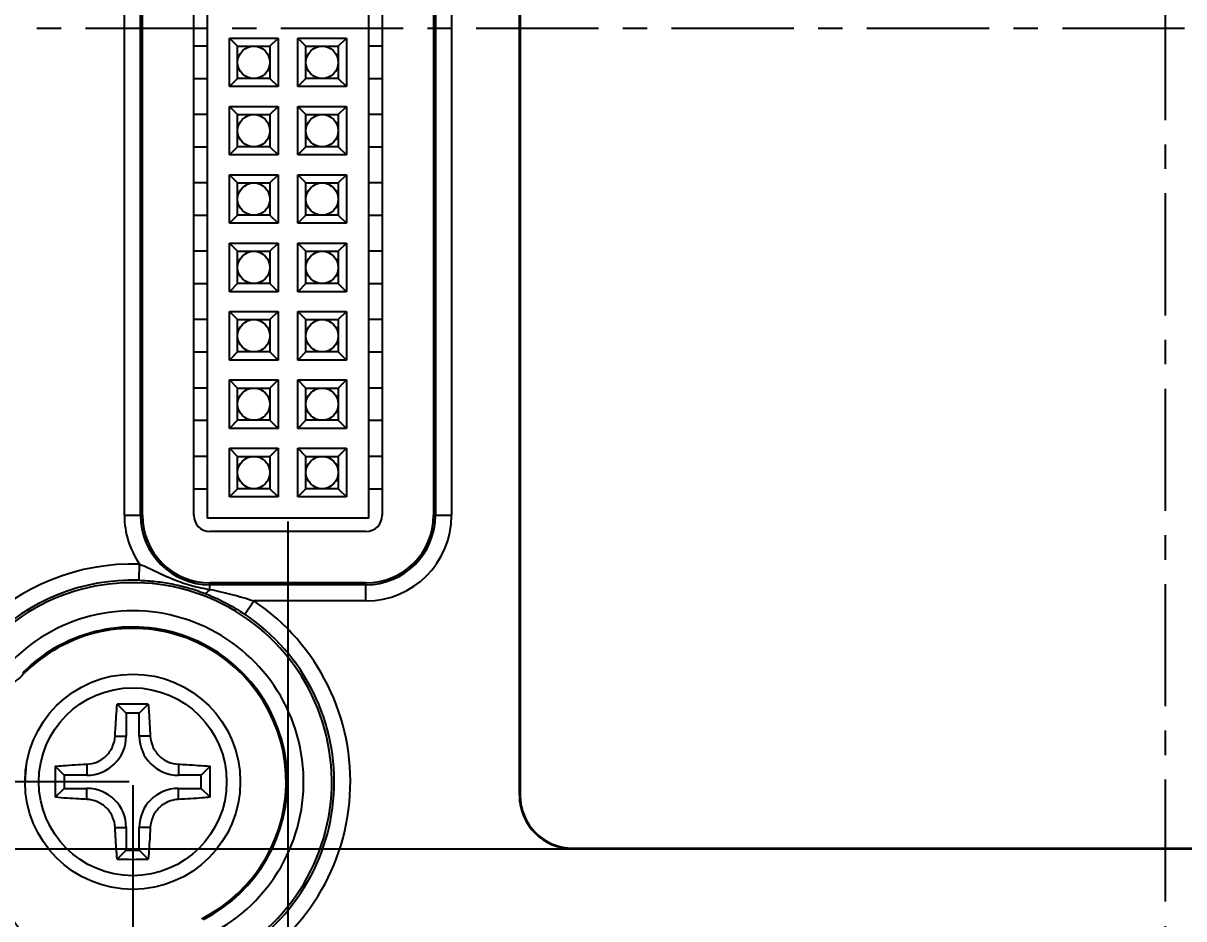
# Model space of a CAD drawing. Header units: millimetres. Extents: x -61 to 249, y -179 to 12.
# Drawn here: x 184.17 to 205.73, y -98.46 to -81.82 of the extents above; entities that cross this region are included whole.
import ezdxf

# ---------------------------------------------------------------- set-up
doc = ezdxf.new("R2010")
doc.units = ezdxf.units.MM
doc.header["$LTSCALE"] = 1.21
doc.header["$MEASUREMENT"] = 0
doc.header["$PDMODE"] = 3
doc.header["$PDSIZE"] = 0.3125
doc.linetypes.add('CENTER', pattern=[0.6, 0.375, -0.075, 0.075, -0.075])
doc.layers.get('0').update_dxf_attribs({"linetype": 'CONTINUOUS'})
doc.layers.get('DEFPOINTS').update_dxf_attribs({"linetype": 'CONTINUOUS'})
doc.layers.add('02___PRT_ALL_AXES', color=7, linetype='CONTINUOUS')
doc.layers.add('Dim', color=3, linetype='CONTINUOUS', lineweight=25)
doc.styles.get("Standard").update_dxf_attribs({"font": 'txt', "width": 0.8})
doc.dimstyles.get("Standard").update_dxf_attribs({"dimtxt": 0.15625, "dimasz": 0.1875, "dimexe": 0.125, "dimexo": 0.0625, "dimgap": 0.09, "dimtad": 0, "dimtih": 1, "dimtoh": 1, "dimzin": 4, "dimdsep": 46, "dimtxsty": 'STANDARD', "dimblk": '_FILLED', "dimblk1": '_FILLED', "dimblk2": '_FILLED', "dimcen": 0.09, "dimazin": 1, "dimtp": 0.01, "dimtm": 0.01, "dimtfac": 1, "dimtofl": 0, "dimtmove": 0, "dimatfit": 3, "dimldrblk": '_FILLED', "dimfxl": 1, "dimtolj": 1, "dimtzin": 4, "dimarcsym": 0})

# ---------------------------------------------------------------- blocks, each defined once
blk = doc.blocks.new('_FILLED')
at = {"color": 0, "linetype": 'ByBlock'}
blk.add_solid([(0, 0), (-1, 0.1667), (-1, -0.1667)], dxfattribs=at)
blk = doc.blocks.new('*D4')
at = {"layer": 'DEFPOINTS', "color": 0}
for p in [(186.2, -67.915), (165.364, -95.915), (186.2, -95.915)]:
    blk.add_point(p, dxfattribs=at)
at = {"layer": 'Dim', "color": 0, "lineweight": -2}
for p, q in [((186.137, -67.915), (165.239, -67.915)), ((165.364, -70.415), (165.364, -78.158)), ((165.364, -93.415), (165.364, -85.672)), ((186.137, -95.915), (165.239, -95.915))]:
    blk.add_line(p, q, dxfattribs=at)
at = {"layer": 'Dim', "color": 0, "lineweight": -2, "xscale": 2.5, "yscale": 2.5, "zscale": 2.5}
for p, rotation in [((165.364, -67.915), 90), ((165.364, -95.915), 270)]:
    blk.add_blockref('_FILLED', p, dxfattribs=dict(at, rotation=rotation))
at = {"layer": 'Dim', "color": 0, "insert": (165.364, -81.915), "char_height": 2.5, "attachment_point": 5, "rotation": 90, "line_spacing_factor": 2.5}
blk.add_mtext('\\A1;28.00', dxfattribs=at)
blk = doc.blocks.new('*D5')
at = {"color": 0, "linetype": 'ByBlock', "lineweight": -2}
for p, q in [((186.2, -95.978), (186.2, -118.553)), ((205.385, -114.403), (205.385, -118.553)), ((186.2, -118.428), (192.369, -118.428)), ((205.385, -118.428), (199.216, -118.428))]:
    blk.add_line(p, q, dxfattribs=at)
at = {"layer": 'DEFPOINTS', "color": 0, "linetype": 'ByBlock'}
for p in [(186.2, -95.915), (205.385, -114.341)]:
    blk.add_point(p, dxfattribs=at)
at = {"color": 0, "linetype": 'ByBlock', "lineweight": -2, "xscale": 2.5, "yscale": 2.5, "zscale": 2.5, "rotation": 180}
blk.add_blockref('_FILLED', (186.2, -118.428), dxfattribs=at)
at = {"color": 0, "linetype": 'ByBlock', "lineweight": -2, "xscale": 2.5, "yscale": 2.5, "zscale": 2.5}
blk.add_blockref('_FILLED', (205.385, -118.428), dxfattribs=at)
at = {"color": 0, "linetype": 'ByBlock', "lineweight": -2, "insert": (195.792, -118.428), "char_height": 2.5, "attachment_point": 5}
blk.add_mtext('\\A1;19.18', dxfattribs=at)
blk = doc.blocks.new('*D6')
at = {"color": 0, "linetype": 'ByBlock', "lineweight": -2}
for p, q in [((229.135, -81.978), (229.135, -118.553)), ((205.385, -114.403), (205.385, -118.553)), ((205.385, -118.428), (213.17, -118.428)), ((229.135, -118.428), (221.35, -118.428))]:
    blk.add_line(p, q, dxfattribs=at)
at = {"layer": 'DEFPOINTS', "color": 0, "linetype": 'ByBlock'}
for p in [(229.135, -81.915), (205.385, -114.341)]:
    blk.add_point(p, dxfattribs=at)
at = {"color": 0, "linetype": 'ByBlock', "lineweight": -2, "xscale": 2.5, "yscale": 2.5, "zscale": 2.5, "rotation": 180}
blk.add_blockref('_FILLED', (205.385, -118.428), dxfattribs=at)
at = {"color": 0, "linetype": 'ByBlock', "lineweight": -2, "xscale": 2.5, "yscale": 2.5, "zscale": 2.5}
blk.add_blockref('_FILLED', (229.135, -118.428), dxfattribs=at)
at = {"color": 0, "linetype": 'ByBlock', "lineweight": -2, "insert": (217.26, -118.428), "char_height": 2.5, "attachment_point": 5}
blk.add_mtext('\\A1;23.75', dxfattribs=at)
blk = doc.blocks.new('*D7')
at = {"layer": 'DEFPOINTS', "color": 0}
for p in [(194.385, -66.665), (159.731, -97.165), (194.385, -97.165)]:
    blk.add_point(p, dxfattribs=at)
at = {"layer": 'Dim', "color": 0, "lineweight": -2}
for p, q in [((194.322, -66.665), (159.606, -66.665)), ((159.731, -69.165), (159.731, -78.158)), ((159.731, -94.665), (159.731, -85.672)), ((194.322, -97.165), (159.606, -97.165))]:
    blk.add_line(p, q, dxfattribs=at)
at = {"layer": 'Dim', "color": 0, "lineweight": -2, "xscale": 2.5, "yscale": 2.5, "zscale": 2.5}
for p, rotation in [((159.731, -66.665), 90), ((159.731, -97.165), 270)]:
    blk.add_blockref('_FILLED', p, dxfattribs=dict(at, rotation=rotation))
at = {"layer": 'Dim', "color": 0, "insert": (159.731, -81.915), "char_height": 2.5, "attachment_point": 5, "rotation": 90, "line_spacing_factor": 2.5}
blk.add_mtext('\\A1;30.50', dxfattribs=at)
blk = doc.blocks.new('*D10')
at = {"layer": 'DEFPOINTS', "color": 0}
for p in [(170.892, -67.915), (186.2, -67.915), (174.434, -81.915)]:
    blk.add_point(p, dxfattribs=at)
at = {"layer": 'Dim', "color": 0, "lineweight": -2}
for p, q in [((186.137, -67.915), (170.767, -67.915)), ((170.892, -70.415), (170.892, -71.492)), ((170.892, -79.415), (170.892, -78.338)), ((174.371, -81.915), (170.767, -81.915))]:
    blk.add_line(p, q, dxfattribs=at)
at = {"layer": 'Dim', "color": 0, "lineweight": -2, "xscale": 2.5, "yscale": 2.5, "zscale": 2.5}
for p, rotation in [((170.892, -67.915), 90), ((170.892, -81.915), 270)]:
    blk.add_blockref('_FILLED', p, dxfattribs=dict(at, rotation=rotation))
at = {"layer": 'Dim', "color": 0, "insert": (170.892, -74.915), "char_height": 2.5, "attachment_point": 5, "rotation": 90}
blk.add_mtext('\\A1;14.00', dxfattribs=at)
blk = doc.blocks.new('*D12')
at = {"layer": 'DEFPOINTS', "color": 0}
for p in [(189.085, -91.015), (205.385, -114.341), (205.385, -114.341)]:
    blk.add_point(p, dxfattribs=at)
at = {"layer": 'Dim', "color": 0, "lineweight": -2}
for p, q in [((189.085, -91.078), (189.085, -114.466)), ((191.585, -114.341), (193.645, -114.341)), ((202.885, -114.341), (200.825, -114.341)), ((205.385, -114.403), (205.385, -114.466))]:
    blk.add_line(p, q, dxfattribs=at)
at = {"layer": 'Dim', "color": 0, "lineweight": -2, "xscale": 2.5, "yscale": 2.5, "zscale": 2.5, "rotation": 180}
blk.add_blockref('_FILLED', (189.085, -114.341), dxfattribs=at)
at = {"layer": 'Dim', "color": 0, "lineweight": -2, "xscale": 2.5, "yscale": 2.5, "zscale": 2.5}
blk.add_blockref('_FILLED', (205.385, -114.341), dxfattribs=at)
at = {"layer": 'Dim', "color": 0, "insert": (197.235, -114.341), "char_height": 2.5, "attachment_point": 5}
blk.add_mtext('\\A1;16.30', dxfattribs=at)

msp = doc.modelspace()

# ---------------------------------------------------------------- linework, layer by layer
at = {"color": 6, "linetype": 'CENTER', "ltscale": 5}
for p, q in [((205.385, -48.683), (205.385, -114.341)), ((174.434, -81.915), (249.018, -81.915))]:
    msp.add_line(p, q, dxfattribs=at)
at = {"color": 7, "linetype": 'Continuous'}
for p, q in [((193.385, -96.165), (193.385, -67.665)), ((193.401, -67.665), (193.401, -96.165)), ((186.045, -90.965), (186.045, -72.865)), ((186.345, -90.965), (186.345, -72.865)), ((186.38, -90.965), (186.38, -72.865)), ((187.335, -90.965), (187.335, -72.865)), ((187.585, -72.815), (187.585, -91.015)), ((190.585, -91.015), (190.585, -72.815)), ((190.835, -72.865), (190.835, -90.965)), ((191.789, -72.865), (191.789, -90.965)), ((191.825, -72.865), (191.825, -90.965)), ((192.125, -72.865), (192.125, -90.965)), ((188, -83), (188, -82.1)), ((188.15, -82.25), (188, -82.1)), ((188, -82.1), (188.9, -82.1)), ((188.75, -82.25), (188.9, -82.1)), ((188.9, -82.1), (188.9, -83)), ((189.27, -83), (189.27, -82.1)), ((189.42, -82.25), (189.27, -82.1)), ((189.27, -82.1), (190.17, -82.1)), ((190.02, -82.25), (190.17, -82.1)), ((190.17, -82.1), (190.17, -83)), ((187.585, -82.25), (187.335, -82.25)), ((188.15, -82.85), (188.15, -82.25)), ((188.15, -82.25), (188.75, -82.25)), ((188.75, -82.25), (188.75, -82.85)), ((189.42, -82.85), (189.42, -82.25)), ((189.42, -82.25), (190.02, -82.25)), ((190.02, -82.25), (190.02, -82.85)), ((190.835, -82.25), (190.585, -82.25)), ((187.335, -82.85), (187.585, -82.85)), ((188.15, -82.85), (188, -83)), ((188.9, -83), (188, -83)), ((188.75, -82.85), (188.15, -82.85)), ((188.75, -82.85), (188.9, -83)), ((189.42, -82.85), (189.27, -83)), ((190.17, -83), (189.27, -83)), ((190.02, -82.85), (189.42, -82.85)), ((190.02, -82.85), (190.17, -83)), ((190.585, -82.85), (190.835, -82.85)), ((188, -84.27), (188, -83.37)), ((188.15, -83.52), (188, -83.37)), ((188, -83.37), (188.9, -83.37)), ((188.75, -83.52), (188.9, -83.37)), ((188.9, -83.37), (188.9, -84.27)), ((189.27, -84.27), (189.27, -83.37)), ((189.42, -83.52), (189.27, -83.37)), ((189.27, -83.37), (190.17, -83.37)), ((190.02, -83.52), (190.17, -83.37)), ((190.17, -83.37), (190.17, -84.27)), ((187.585, -83.52), (187.335, -83.52)), ((188.15, -84.12), (188.15, -83.52)), ((188.15, -83.52), (188.75, -83.52)), ((188.75, -83.52), (188.75, -84.12)), ((189.42, -84.12), (189.42, -83.52)), ((189.42, -83.52), (190.02, -83.52)), ((190.02, -83.52), (190.02, -84.12)), ((190.835, -83.52), (190.585, -83.52)), ((187.335, -84.12), (187.585, -84.12)), ((188.15, -84.12), (188, -84.27)), ((188.9, -84.27), (188, -84.27)), ((188.75, -84.12), (188.15, -84.12)), ((188.75, -84.12), (188.9, -84.27)), ((189.42, -84.12), (189.27, -84.27)), ((190.17, -84.27), (189.27, -84.27)), ((190.02, -84.12), (189.42, -84.12)), ((190.02, -84.12), (190.17, -84.27)), ((190.585, -84.12), (190.835, -84.12)), ((188, -85.54), (188, -84.64)), ((188.15, -84.79), (188, -84.64)), ((188, -84.64), (188.9, -84.64)), ((188.75, -84.79), (188.9, -84.64)), ((188.9, -84.64), (188.9, -85.54)), ((189.27, -85.54), (189.27, -84.64)), ((189.42, -84.79), (189.27, -84.64)), ((189.27, -84.64), (190.17, -84.64)), ((190.02, -84.79), (190.17, -84.64)), ((190.17, -84.64), (190.17, -85.54)), ((187.585, -84.79), (187.335, -84.79)), ((188.15, -85.39), (188.15, -84.79)), ((188.15, -84.79), (188.75, -84.79)), ((188.75, -84.79), (188.75, -85.39)), ((189.42, -85.39), (189.42, -84.79)), ((189.42, -84.79), (190.02, -84.79)), ((190.02, -84.79), (190.02, -85.39)), ((190.835, -84.79), (190.585, -84.79)), ((187.335, -85.39), (187.585, -85.39)), ((188.15, -85.39), (188, -85.54)), ((188.75, -85.39), (188.15, -85.39)), ((188.75, -85.39), (188.9, -85.54)), ((189.42, -85.39), (189.27, -85.54)), ((190.02, -85.39), (189.42, -85.39)), ((190.02, -85.39), (190.17, -85.54)), ((190.585, -85.39), (190.835, -85.39)), ((188.9, -85.54), (188, -85.54)), ((190.17, -85.54), (189.27, -85.54)), ((188, -86.81), (188, -85.91)), ((188.15, -86.06), (188, -85.91)), ((188, -85.91), (188.9, -85.91)), ((188.75, -86.06), (188.9, -85.91)), ((188.9, -85.91), (188.9, -86.81)), ((189.27, -86.81), (189.27, -85.91)), ((189.42, -86.06), (189.27, -85.91)), ((189.27, -85.91), (190.17, -85.91)), ((190.02, -86.06), (190.17, -85.91)), ((190.17, -85.91), (190.17, -86.81)), ((187.585, -86.06), (187.335, -86.06)), ((188.15, -86.66), (188.15, -86.06)), ((188.15, -86.06), (188.75, -86.06)), ((188.75, -86.06), (188.75, -86.66)), ((189.42, -86.66), (189.42, -86.06)), ((189.42, -86.06), (190.02, -86.06)), ((190.02, -86.06), (190.02, -86.66)), ((190.835, -86.06), (190.585, -86.06)), ((187.335, -86.66), (187.585, -86.66)), ((188.15, -86.66), (188, -86.81)), ((188.75, -86.66), (188.15, -86.66)), ((188.75, -86.66), (188.9, -86.81)), ((189.42, -86.66), (189.27, -86.81)), ((190.02, -86.66), (189.42, -86.66)), ((190.02, -86.66), (190.17, -86.81)), ((190.585, -86.66), (190.835, -86.66)), ((188.9, -86.81), (188, -86.81)), ((190.17, -86.81), (189.27, -86.81)), ((187.585, -87.33), (187.335, -87.33)), ((188, -88.08), (188, -87.18)), ((188.15, -87.33), (188, -87.18)), ((188, -87.18), (188.9, -87.18)), ((188.15, -87.93), (188.15, -87.33)), ((188.15, -87.33), (188.75, -87.33)), ((188.75, -87.33), (188.9, -87.18)), ((188.75, -87.33), (188.75, -87.93)), ((188.9, -87.18), (188.9, -88.08)), ((189.27, -88.08), (189.27, -87.18)), ((189.42, -87.33), (189.27, -87.18)), ((189.27, -87.18), (190.17, -87.18)), ((189.42, -87.93), (189.42, -87.33)), ((189.42, -87.33), (190.02, -87.33)), ((190.02, -87.33), (190.17, -87.18)), ((190.02, -87.33), (190.02, -87.93)), ((190.17, -87.18), (190.17, -88.08)), ((190.835, -87.33), (190.585, -87.33)), ((187.335, -87.93), (187.585, -87.93)), ((188.15, -87.93), (188, -88.08)), ((188.75, -87.93), (188.15, -87.93)), ((188.75, -87.93), (188.9, -88.08)), ((189.42, -87.93), (189.27, -88.08)), ((190.02, -87.93), (189.42, -87.93)), ((190.02, -87.93), (190.17, -88.08)), ((190.585, -87.93), (190.835, -87.93)), ((188.9, -88.08), (188, -88.08)), ((190.17, -88.08), (189.27, -88.08)), ((187.585, -88.6), (187.335, -88.6)), ((188, -89.35), (188, -88.45)), ((188.15, -88.6), (188, -88.45)), ((188, -88.45), (188.9, -88.45)), ((188.15, -89.2), (188.15, -88.6)), ((188.15, -88.6), (188.75, -88.6)), ((188.75, -88.6), (188.9, -88.45)), ((188.75, -88.6), (188.75, -89.2)), ((188.9, -88.45), (188.9, -89.35)), ((189.27, -89.35), (189.27, -88.45)), ((189.42, -88.6), (189.27, -88.45)), ((189.27, -88.45), (190.17, -88.45)), ((189.42, -89.2), (189.42, -88.6)), ((189.42, -88.6), (190.02, -88.6)), ((190.02, -88.6), (190.17, -88.45)), ((190.02, -88.6), (190.02, -89.2)), ((190.17, -88.45), (190.17, -89.35)), ((190.835, -88.6), (190.585, -88.6)), ((187.335, -89.2), (187.585, -89.2)), ((188.15, -89.2), (188, -89.35)), ((188.75, -89.2), (188.15, -89.2)), ((188.75, -89.2), (188.9, -89.35)), ((189.42, -89.2), (189.27, -89.35)), ((190.02, -89.2), (189.42, -89.2)), ((190.02, -89.2), (190.17, -89.35)), ((190.585, -89.2), (190.835, -89.2)), ((188.9, -89.35), (188, -89.35)), ((190.17, -89.35), (189.27, -89.35)), ((187.585, -89.87), (187.335, -89.87)), ((188, -90.62), (188, -89.72)), ((188.15, -89.87), (188, -89.72)), ((188, -89.72), (188.9, -89.72)), ((188.15, -90.47), (188.15, -89.87)), ((188.15, -89.87), (188.75, -89.87)), ((188.75, -89.87), (188.9, -89.72)), ((188.75, -89.87), (188.75, -90.47)), ((188.9, -89.72), (188.9, -90.62)), ((189.27, -90.62), (189.27, -89.72)), ((189.42, -89.87), (189.27, -89.72)), ((189.27, -89.72), (190.17, -89.72)), ((189.42, -90.47), (189.42, -89.87)), ((189.42, -89.87), (190.02, -89.87)), ((190.02, -89.87), (190.17, -89.72)), ((190.02, -89.87), (190.02, -90.47)), ((190.17, -89.72), (190.17, -90.62)), ((190.835, -89.87), (190.585, -89.87)), ((187.335, -90.47), (187.585, -90.47)), ((188.15, -90.47), (188, -90.62)), ((188.75, -90.47), (188.15, -90.47)), ((188.75, -90.47), (188.9, -90.62)), ((189.42, -90.47), (189.27, -90.62)), ((190.02, -90.47), (189.42, -90.47)), ((190.02, -90.47), (190.17, -90.62)), ((190.585, -90.47), (190.835, -90.47)), ((188.9, -90.62), (188, -90.62)), ((190.17, -90.62), (189.27, -90.62)), ((186.045, -90.965), (186.38, -90.965)), ((191.789, -90.965), (192.125, -90.965)), ((190.585, -91.015), (187.585, -91.015)), ((190.535, -91.265), (187.635, -91.265)), ((186.32, -92.172), (186.329, -91.872)), ((187.635, -92.342), (187.635, -92.22)), ((190.535, -92.22), (187.635, -92.22)), ((190.535, -92.255), (187.635, -92.255)), ((190.535, -92.555), (190.535, -92.22)), ((188.284, -92.804), (188.451, -92.555)), ((190.535, -92.555), (188.451, -92.555)), ((185.911, -94.476), (186.078, -94.643)), ((186.078, -94.643), (186.078, -95.065)), ((186.322, -94.643), (186.078, -94.643)), ((186.489, -94.476), (186.322, -94.643)), ((186.322, -95.065), (186.322, -94.643)), ((185.873, -95.065), (186.078, -95.065)), ((186.527, -95.065), (186.322, -95.065)), ((184.761, -95.626), (184.928, -95.793)), ((185.35, -95.588), (185.35, -95.793)), ((187.05, -95.588), (187.05, -95.793)), ((187.639, -95.626), (187.472, -95.793)), ((184.928, -95.793), (184.928, -96.037)), ((185.35, -95.793), (184.928, -95.793)), ((187.472, -95.793), (187.05, -95.793)), ((187.472, -96.037), (187.472, -95.793)), ((184.761, -96.204), (184.928, -96.037)), ((184.928, -96.037), (185.35, -96.037)), ((185.35, -96.242), (185.35, -96.037)), ((187.05, -96.242), (187.05, -96.037)), ((187.05, -96.037), (187.472, -96.037)), ((187.639, -96.204), (187.472, -96.037)), ((193.385, -96.165), (193.401, -96.165)), ((185.873, -96.765), (186.078, -96.765)), ((186.078, -96.765), (186.078, -97.187)), ((186.322, -97.187), (186.322, -96.765)), ((186.527, -96.765), (186.322, -96.765)), ((185.911, -97.354), (186.078, -97.187)), ((186.078, -97.187), (186.322, -97.187)), ((186.489, -97.354), (186.322, -97.187)), ((194.385, -97.165), (194.385, -97.149)), ((194.385, -97.149), (216.885, -97.149)), ((216.885, -97.165), (194.385, -97.165))]:
    msp.add_line(p, q, dxfattribs=at)
for centre, radius in [((205.385, -81.915), 29), ((205.385, -81.915), 27.5), ((205.385, -81.915), 27.077), ((188.45, -82.55), 0.3), ((189.72, -82.55), 0.3), ((188.45, -83.82), 0.3), ((189.72, -83.82), 0.3), ((188.45, -85.09), 0.3), ((189.72, -85.09), 0.3), ((188.45, -86.36), 0.3), ((189.72, -86.36), 0.3), ((188.45, -87.63), 0.3), ((189.72, -87.63), 0.3), ((188.45, -88.9), 0.3), ((189.72, -88.9), 0.3), ((188.45, -90.17), 0.3), ((189.72, -90.17), 0.3)]:
    msp.add_circle(centre, radius, dxfattribs=at)
for centre, radius, start, end in [((205.385, -81.915), 27.059, 223.4024, 352.7173), ((205.385, -81.915), 26.217, 225.0904, 351.0293), ((205.385, -81.915), 25.351, 225.6854, 350.4343), ((205.385, -81.915), 25.305, 225.8369, 350.2828), ((205.385, -81.915), 25.005, 225.8369, 350.2828), ((205.385, -81.915), 26.174, 225.9382, 350.1815), ((205.385, -81.915), 25.874, 225.9382, 350.1815), ((187.635, -90.965), 1.59, 180, 214.8), ((187.635, -90.965), 1.29, 180, 270), ((187.635, -90.965), 1.255, 180, 270), ((187.635, -90.965), 0.3, 180, 270), ((190.535, -90.965), 1.59, 270, 360), ((190.535, -90.965), 1.29, 270, 360), ((190.535, -90.965), 1.255, 270, 360), ((190.535, -90.965), 0.3, 270, 360), ((186.2, -95.915), 4.045, 88.1643, 135.6025), ((186.2, -95.915), 3.699, 295.7457, 136.4937), ((186.2, -95.915), 3.745, 88.1643, 135.6025), ((186.2, -95.915), 4.045, 296.6369, 56.1776), ((186.2, -95.915), 3.176, 297.2262, 135.0132), ((186.2, -95.915), 3.745, 296.6369, 56.1776), ((186.2, -95.915), 2.876, 297.2262, 135.0132), ((186.2, -95.915), 2.85, 296.7319, 135.5075), ((189.83, -93.699), 5.668, 181.8447, 182.2092), ((186.2, -113.048), 18.574, 89.1096, 90.8904), ((185.35, -95.065), 0.728, 270, 360), ((187.05, -95.065), 0.728, 180, 270), ((186.2, -95.915), 2, 171.3862, 180), ((203.322, -95.915), 18.563, 179.1094, 180.0004), ((169.078, -95.915), 18.563, 359.9996, 0.8906), ((203.322, -95.915), 18.563, 179.9996, 180.8906), ((169.078, -95.915), 18.563, 359.1094, 0.0004), ((185.35, -96.765), 0.728, 0, 90), ((187.05, -96.765), 0.728, 90, 180), ((194.385, -96.165), 1, 180, 270), ((194.385, -96.165), 0.984, 180, 270), ((186.2, -78.782), 18.574, 269.1096, 270.8904)]:
    msp.add_arc(centre, radius, start, end, dxfattribs=at)
for points, knots in [([(186.329, -91.872), (186.384, -91.893), (186.49, -91.94), (186.647, -92.015), (186.804, -92.088), (186.963, -92.157), (187.126, -92.219), (187.293, -92.27), (187.463, -92.312), (187.578, -92.333), (187.635, -92.342)], [0, 0, 0, 0, 0.12559, 0.250082, 0.374085, 0.498418, 0.62361, 0.749499, 0.875184, 1, 1, 1, 1]), ([(186.32, -92.172), (186.425, -92.175), (186.63, -92.19), (186.936, -92.236), (187.235, -92.307), (187.432, -92.373), (187.529, -92.411)], [0, 0, 0, 0, 0.255172, 0.497881, 0.74833, 1, 1, 1, 1]), ([(187.529, -92.411), (187.532, -92.412), (187.539, -92.413), (187.551, -92.411), (187.564, -92.407), (187.578, -92.399), (187.591, -92.389), (187.612, -92.371), (187.626, -92.354), (187.635, -92.342)], [0, 0, 0, 0, 0.081221, 0.16966, 0.269816, 0.384404, 0.514734, 0.661132, 1, 1, 1, 1]), ([(187.529, -92.411), (187.659, -92.461), (187.919, -92.578), (188.164, -92.723), (188.284, -92.804)], [0, 0, 0, 0, 0.490918, 1, 1, 1, 1]), ([(187.635, -92.342), (187.772, -92.369), (188.047, -92.43), (188.317, -92.51), (188.451, -92.555)], [0, 0, 0, 0, 0.497728, 1, 1, 1, 1]), ([(184.167, -93.918), (184.128, -93.957), (184.045, -94.032), (183.909, -94.128), (183.762, -94.208), (183.607, -94.269), (183.446, -94.312), (183.226, -94.343), (182.946, -94.332), (182.677, -94.256), (182.477, -94.158), (182.337, -94.067), (182.209, -93.96), (182.094, -93.839), (181.994, -93.705), (181.939, -93.609), (181.914, -93.559)], [0, 0, 0, 0, 0.062528, 0.125055, 0.187583, 0.250111, 0.312639, 0.375166, 0.5, 0.624834, 0.687361, 0.749889, 0.812417, 0.874945, 0.937472, 1, 1, 1, 1]), ([(185.873, -95.065), (185.876, -95.015), (185.886, -94.819), (185.899, -94.623), (185.911, -94.476)], [0, 0, 0, 0, 0.252677, 1, 1, 1, 1]), ([(186.489, -94.476), (186.493, -94.525), (186.508, -94.721), (186.52, -94.917), (186.527, -95.065)], [0, 0, 0, 0, 0.247094, 1, 1, 1, 1]), ([(185.35, -95.588), (185.417, -95.585), (185.551, -95.554), (185.722, -95.437), (185.839, -95.266), (185.87, -95.132), (185.873, -95.065)], [0, 0, 0, 0, 0.249014, 0.500006, 0.750994, 1, 1, 1, 1]), ([(186.527, -95.065), (186.53, -95.132), (186.561, -95.266), (186.678, -95.437), (186.848, -95.554), (186.983, -95.585), (187.05, -95.588)], [0, 0, 0, 0, 0.248977, 0.499933, 0.750922, 1, 1, 1, 1]), ([(184.761, -95.626), (184.81, -95.622), (185.006, -95.607), (185.202, -95.595), (185.35, -95.588)], [0, 0, 0, 0, 0.247093, 1, 1, 1, 1]), ([(187.05, -95.588), (187.1, -95.591), (187.296, -95.601), (187.492, -95.614), (187.639, -95.626)], [0, 0, 0, 0, 0.252678, 1, 1, 1, 1]), ([(185.35, -96.242), (185.3, -96.239), (185.104, -96.229), (184.908, -96.216), (184.761, -96.204)], [0, 0, 0, 0, 0.252678, 1, 1, 1, 1]), ([(185.873, -96.765), (185.87, -96.698), (185.839, -96.564), (185.722, -96.393), (185.551, -96.276), (185.417, -96.245), (185.35, -96.242)], [0, 0, 0, 0, 0.248977, 0.499933, 0.750922, 1, 1, 1, 1]), ([(187.05, -96.242), (186.983, -96.245), (186.848, -96.276), (186.678, -96.393), (186.561, -96.564), (186.53, -96.698), (186.527, -96.765)], [0, 0, 0, 0, 0.249014, 0.500006, 0.750994, 1, 1, 1, 1]), ([(187.639, -96.204), (187.59, -96.208), (187.394, -96.223), (187.198, -96.235), (187.05, -96.242)], [0, 0, 0, 0, 0.247093, 1, 1, 1, 1]), ([(185.911, -97.354), (185.907, -97.305), (185.892, -97.109), (185.88, -96.913), (185.873, -96.765)], [0, 0, 0, 0, 0.247094, 1, 1, 1, 1]), ([(186.527, -96.765), (186.524, -96.815), (186.514, -97.011), (186.501, -97.207), (186.489, -97.354)], [0, 0, 0, 0, 0.252677, 1, 1, 1, 1])]:
    msp.add_open_spline(points, degree=3, knots=knots, dxfattribs=at)
at = {"layer": '02___PRT_ALL_AXES', "color": 7, "linetype": 'Continuous'}
for radius in [2, 1.745]:
    msp.add_circle((186.2, -95.915), radius, dxfattribs=at)

# ---------------------------------------------------------------- dimensions: what is measured, and where the dimension line sits
at = {"layer": 'Dim'}
for base, p1, p2, override, picture, middle in [((159.731, -97.165), (194.385, -66.665), (194.385, -97.165), {"dimtxt": 2.5, "dimasz": 2.5, "dimtih": 0, "dimtoh": 0, "dimzin": 0, "dimcen": 0.198, "dimadec": 0, "dimazin": 0, "dimtp": 0, "dimtm": 0, "dimtdec": 4, "dimtzin": 0}, '*D7', (159.731, -81.915)), ((165.364, -95.915), (186.2, -67.915), (186.2, -95.915), {"dimtxt": 2.5, "dimasz": 2.5, "dimtih": 0, "dimtoh": 0, "dimzin": 0, "dimcen": 0.198, "dimadec": 0, "dimazin": 0, "dimtp": 0, "dimtm": 0, "dimtdec": 4, "dimtzin": 0}, '*D4', (165.364, -81.915)), ((170.892, -67.915), (174.434, -81.915), (186.2, -67.915), {"dimtxt": 2.5, "dimasz": 2.5, "dimtih": 0, "dimtoh": 0, "dimzin": 0, "dimblk": '_FILLED', "dimcen": 0.198, "dimadec": 0, "dimazin": 0, "dimtp": 0, "dimtm": 0, "dimtdec": 4, "dimtzin": 0}, '*D10', (170.892, -74.915))]:
    dim = msp.add_linear_dim(base=base, p1=p1, p2=p2, angle=90, dimstyle='STANDARD', override=override, dxfattribs=at)
    dim.commit()
    dim.dimension.update_dxf_attribs({"geometry": picture, "text_midpoint": middle})
for base, p1, p2, override, picture, middle in [((229.135, -118.428), (205.385, -114.341), (229.135, -81.915), {"dimtxt": 2.5, "dimasz": 2.5, "dimtih": 0, "dimtoh": 0, "dimzin": 0, "dimcen": 0.198, "dimadec": 0, "dimazin": 0, "dimtp": 0, "dimtm": 0, "dimtdec": 4, "dimtzin": 0}, '*D6', (217.26, -118.428)), ((205.385, -114.341), (189.085, -91.015), (205.385, -114.341), {"dimtxt": 2.5, "dimasz": 2.5, "dimtih": 0, "dimtoh": 0, "dimzin": 0, "dimblk": '_FILLED', "dimcen": 0.198, "dimadec": 0, "dimazin": 0, "dimtp": 0, "dimtm": 0, "dimtdec": 4, "dimtzin": 0}, '*D12', (197.235, -114.341)), ((186.1999, -118.42764), (205.38486, -114.34068), (186.1999, -95.91506), {"dimtxt": 2.5, "dimasz": 2.5, "dimtih": 0, "dimtoh": 0, "dimzin": 0, "dimcen": 0.198, "dimadec": 0, "dimazin": 0, "dimtp": 0, "dimtm": 0, "dimtdec": 4, "dimtzin": 0}, '*D5', (195.79238, -118.42764))]:
    dim = msp.add_linear_dim(base=base, p1=p1, p2=p2, dimstyle='STANDARD', override=override, dxfattribs=at)
    dim.commit()
    dim.dimension.update_dxf_attribs({"geometry": picture, "text_midpoint": middle})

doc.saveas('drawing.dxf')
